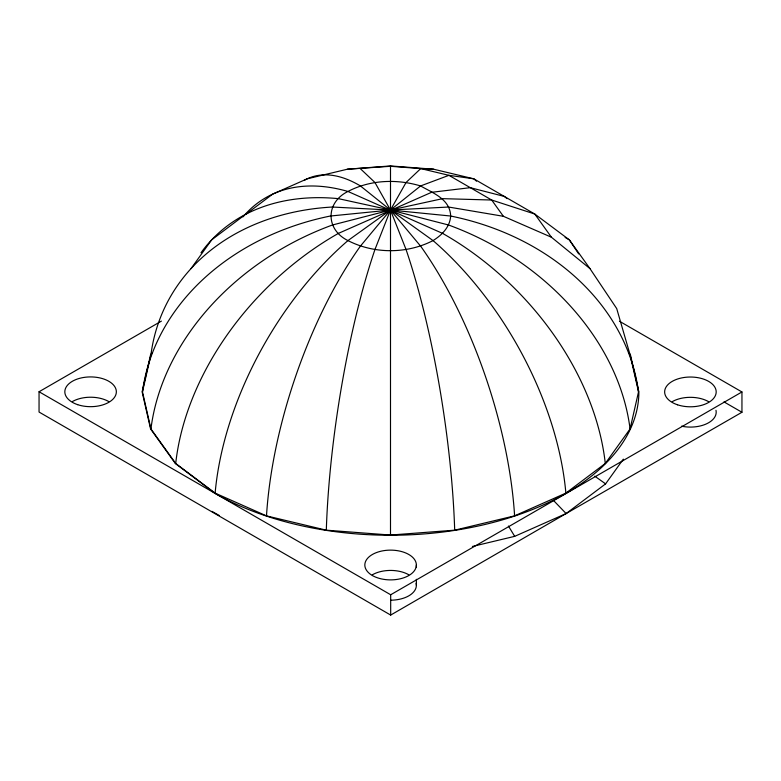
<?xml version="1.0" encoding="UTF-8"?>
<svg xmlns="http://www.w3.org/2000/svg" width="781" height="781" viewBox="0 0 781 781"><rect width="100%" height="100%" fill="white"/><g stroke="black" fill="none" stroke-linecap="round" stroke-linejoin="round"><path stroke-width="1.17" d="M628.998 352.758L630.413 354.74L638.878 391.857A248.378 143.401 0 0 1 485.548 524.344A248.378 143.401 0 0 1 214.873 493.25L175.393 463.553L150.587 428.964L142.122 391.857L150.587 354.74L152.002 352.758M246.22 214.033L272.696 194.108L307.197 178.82L347.379 169.213L390.5 165.933L433.621 169.213L473.803 178.82L534.78 214.033L569.339 239.855L589.967 268.615L616.717 308.593L630.082 354.789L638.526 391.857L630.082 428.915L605.295 463.455L565.883 493.114L514.513 515.87L454.698 530.172L390.5 535.053L326.302 530.172L266.487 515.87L215.117 493.114L175.705 463.455L150.918 428.915L142.474 391.857L150.918 354.789A249.608 196.861 24.9 0 1 332.384 207.024M442.602 233.392L347.955 191.462C325.443 202.484 325.443 229.565 347.955 240.587C374.109 254.059 406.891 254.059 433.045 240.587C441.9 235.11 450.012 226.988 450.657 216.025C450.178 199.194 432.928 193.044 420.578 185.946C396.826 178.79 370.135 179.796 347.955 191.462A249.608 144.114 60 0 0 242.998 216.874M191.033 268.615L211.661 239.855L244.473 215.166M161.413 321.098L39.05 391.75L39.05 412.046L390.685 615.067L566.127 513.556L605.607 483.859L623.326 459.15M360.422 246.103L390.461 210.04L406.071 182.471L420.744 168.589L433.621 169.213M347.955 240.587L390.461 210.04L420.578 185.946L448.919 175.334L473.803 178.82L476.527 181.192M390.685 615.067L390.685 594.761L741.95 391.964L741.95 412.261L566.127 513.556L514.689 536.342L472.407 546.456M338.398 233.392L431.59 192.302L470.308 187.674L504.292 196.431L507.113 198.667M175.393 463.553L175.705 463.455A249.608 176.496 -45 0 1 338.398 233.382M347.379 169.213L390.5 166.294L420.744 168.589L448.919 175.334L491.688 200.024L534.78 214.033L551.425 237.229L589.967 268.615M332.394 207.033L390.461 210.04L450.657 216.025A249.608 203.802 0 0 1 638.516 391.857M551.425 237.229L503.364 216.288L448.606 207.033L390.461 210.04L330.343 216.025A249.608 203.802 0 0 0 142.484 391.857M219.246 515.499L211.983 511.379M565.141 237.434L569.339 239.855L578.662 253.903M619.46 321.245L741.95 391.964M723.997 401.903L741.95 412.261M39.05 391.75L390.685 594.761M594.8 476.195L605.607 483.859M433.045 240.587L390.461 210.04L360.422 185.946M360.256 168.589L374.929 182.471L390.461 210.04L406.071 249.578A249.608 52.747 81.2 0 1 454.688 530.162M553.641 500.601L566.127 513.556M420.578 246.103L390.461 210.04L338.398 198.657A249.608 176.496 45 0 0 201 252.771M503.364 216.288L491.688 200.024L442.602 198.657L390.461 210.04L332.394 225.016A249.608 196.861 -24.9 0 0 150.938 428.915M508.451 526.043L514.689 536.342M416.361 564.985L416.361 567.367M416.361 579.317L416.361 585.281M390.5 165.933L390.5 535.053M304.18 180.382A249.569 101.881 71.6 0 1 360.422 185.937M420.705 246.23A249.569 101.881 71.6 0 1 514.611 515.958M215.126 493.104A249.608 144.114 -60 0 1 347.955 240.577M266.497 515.86A249.608 101.901 -71.6 0 1 360.422 246.093M326.312 530.162A249.608 52.747 -81.2 0 1 374.929 249.569L390.461 210.04L448.606 225.016A249.608 196.861 24.9 0 1 630.062 428.915M433.045 240.577A249.608 144.114 60 0 1 565.874 493.104M442.602 233.382A249.608 176.496 45 0 1 605.285 463.445M715.972 410.298A25.763 14.878 0 0 1 681.559 426.182M672.226 401.668A25.763 14.878 0 0 1 708.67 401.707M416.136 583.339A25.763 14.878 0 0 1 390.637 600.189M372.342 574.806A25.763 14.878 0 0 1 408.785 574.767M72.399 401.561A25.763 14.878 0 0 1 108.842 401.6M77.661 404.665A25.763 14.878 0 0 0 116.349 391.828A25.763 14.878 0 0 0 77.739 378.902A25.763 14.878 0 0 0 77.661 404.665M372.41 575.548A25.763 14.878 0 0 0 415.492 568.832A25.763 14.878 0 0 0 383.881 550.644A25.763 14.878 0 0 0 372.41 575.548M677.488 404.783A25.763 14.878 0 0 0 716.187 391.935A25.763 14.878 0 0 0 677.576 379.01A25.763 14.878 0 0 0 677.488 404.783"/></g></svg>
